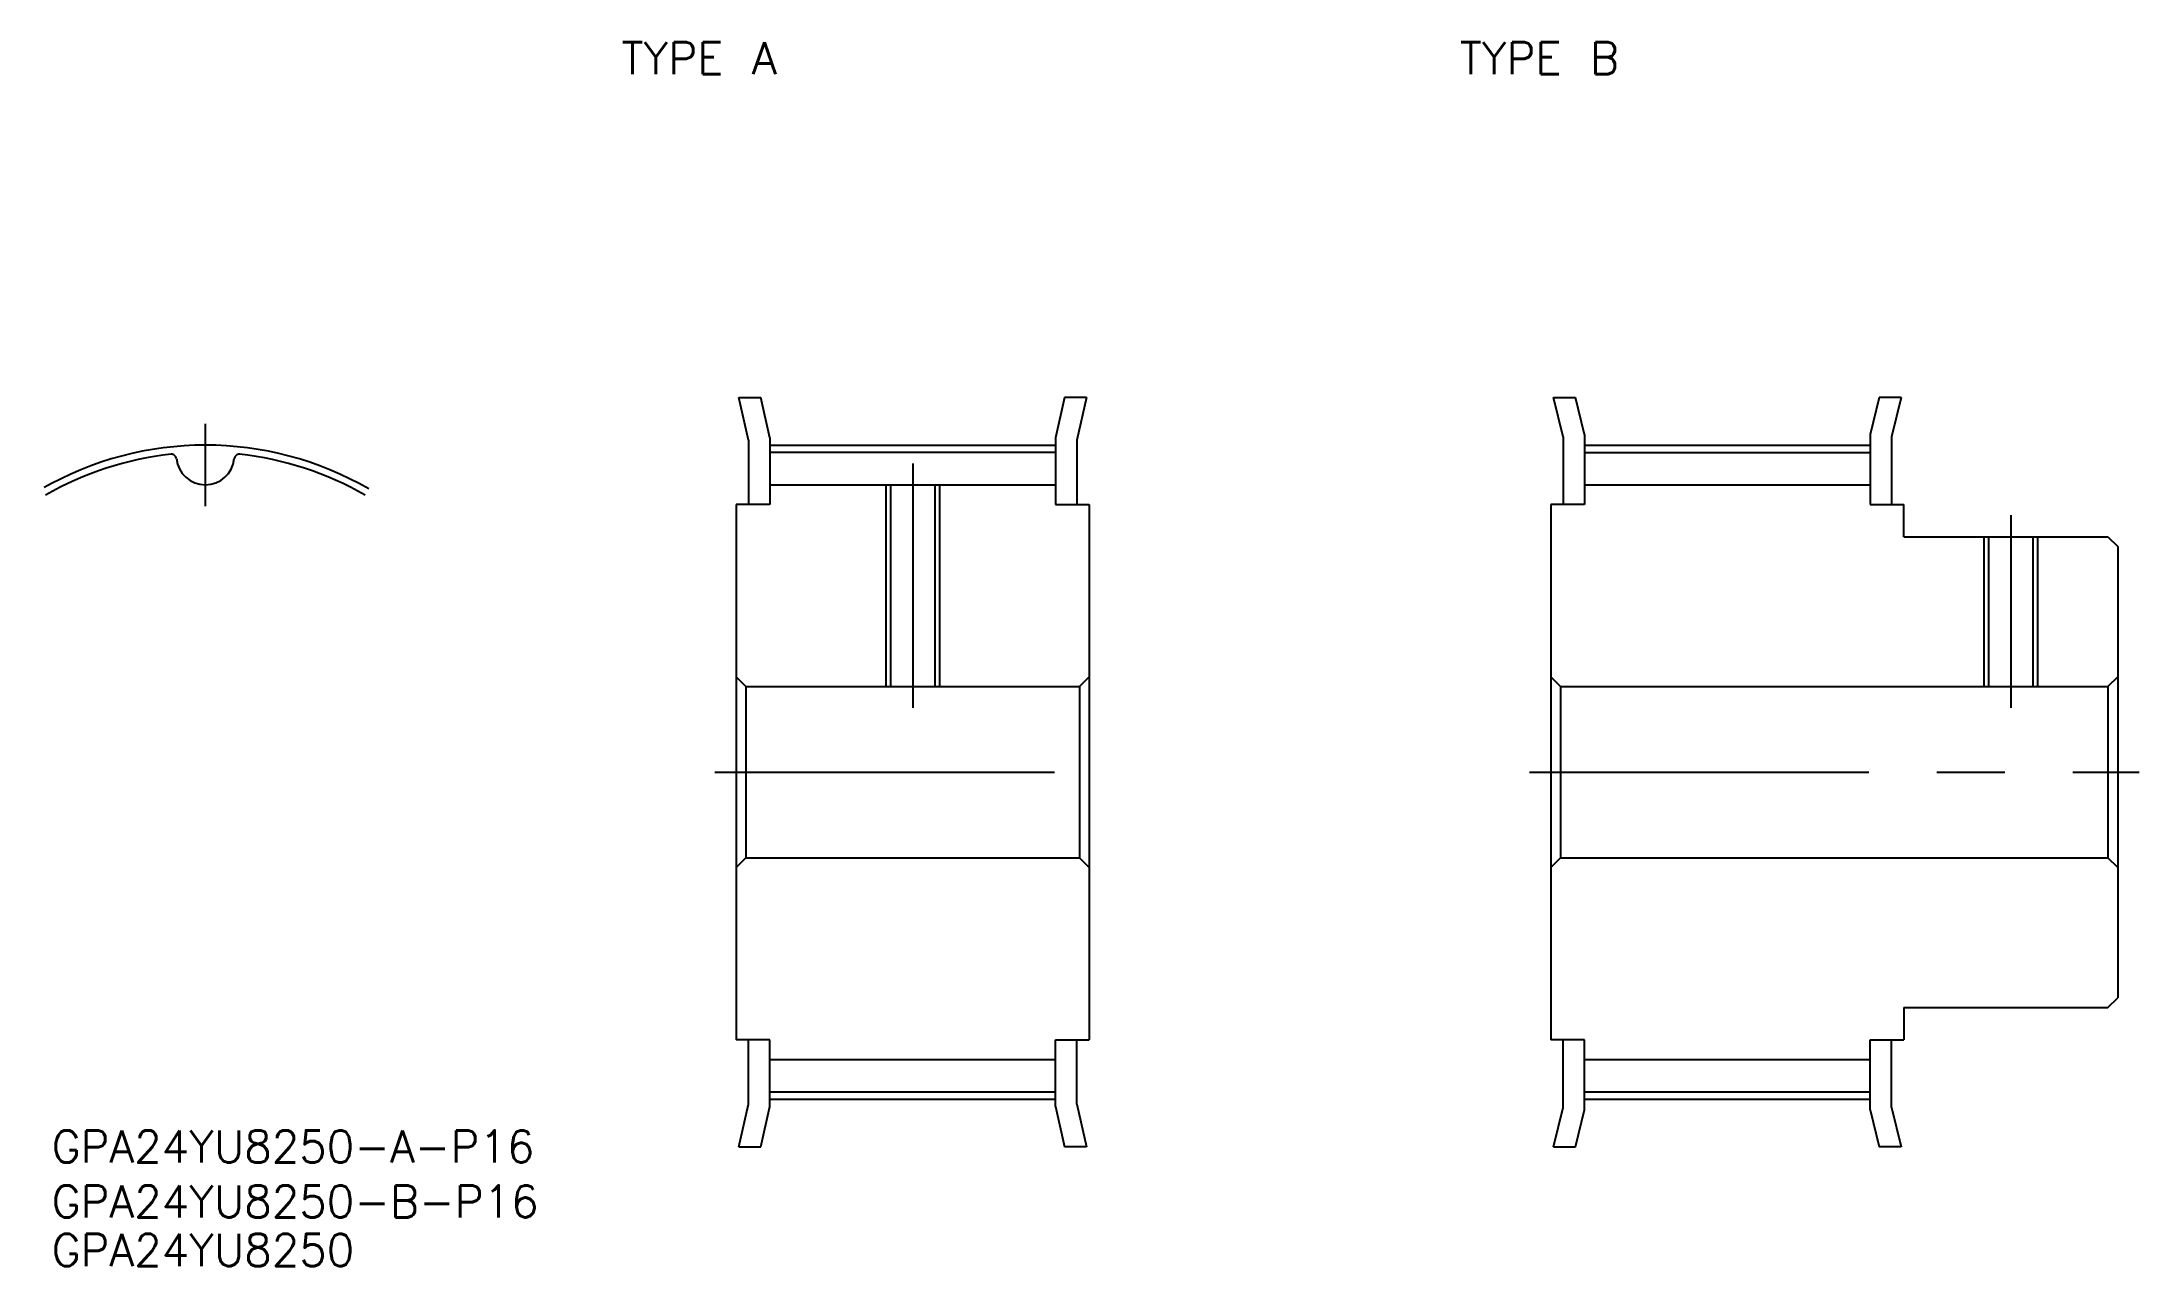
# Model space of a CAD drawing. Extents: x -15 to 181, y -46 to 68.
import ezdxf

# ---------------------------------------------------------------- set-up
doc = ezdxf.new("R2010")
doc.units = 0
doc.linetypes.add('CENTER', pattern=[50.8, 31.75, -6.35, 6.35, -6.35])
doc.layers.get('0').update_dxf_attribs({"linetype": 'CONTINUOUS'})
doc.layers.add('CENTER', color=1, linetype='CENTER')
doc.styles.get("Standard").update_dxf_attribs({"font": 'txt.shx', "height": 3, "bigfont": 'bigfont.shx'})

msp = doc.modelspace()

# ---------------------------------------------------------------- linework, layer by layer
at = {"color": 7, "linetype": 'CONTINUOUS'}
for p, q in [((49.88, 35), (51.93, 35)), ((50.78, 31.03), (49.88, 35)), ((52.78, 31.25), (51.93, 35)), ((80.33, 35), (79.48, 31.25)), ((82.38, 35), (80.33, 35)), ((82.38, 35), (81.48, 31.03)), ((126.03, 35), (128.09, 35)), ((126.93, 31.32), (126.03, 35)), ((128.93, 31.56), (128.09, 35)), ((156.47, 35), (155.63, 31.56)), ((158.53, 35), (156.47, 35)), ((158.53, 35), (157.63, 31.32)), ((128.93, 31.56), (128.93, 25)), ((155.63, 31.56), (155.63, 25)), ((50.78, 31.03), (50.78, 25)), ((52.78, 31.25), (52.78, 25)), ((52.78, 29.89), (79.48, 29.89)), ((79.48, 31.25), (79.48, 25)), ((81.48, 31.03), (81.48, 25)), ((126.93, 31.32), (126.93, 25)), ((128.93, 29.88), (155.63, 29.88)), ((157.63, 31.32), (157.63, 25)), ((52.78, 26.85), (79.48, 26.85)), ((64.06, 26.85), (64.06, 8)), ((68.2, 26.85), (68.2, 8)), ((128.93, 26.85), (155.63, 26.85)), ((49.63, 25), (49.63, -25)), ((52.78, 25), (49.63, 25)), ((79.48, 25), (82.63, 25)), ((82.63, 25), (82.63, -25)), ((125.78, 25), (125.78, -25)), ((128.93, 25), (125.78, 25)), ((155.63, 25), (158.78, 25)), ((158.78, 22), (158.78, 25)), ((158.78, 22), (177.87, 22)), ((166.71, 22), (166.71, 8)), ((170.84, 22), (170.84, 8)), ((177.87, 22), (178.78, 21.09)), ((178.78, 21.09), (178.78, -21.09)), ((49.63, 8.91), (50.54, 8)), ((50.54, 8), (81.73, 8)), ((50.54, 8), (50.54, -8)), ((82.63, 8.91), (81.73, 8)), ((81.73, 8), (81.73, -8)), ((125.78, 8.91), (126.68, 8)), ((126.68, 8), (177.87, 8)), ((126.68, 8), (126.68, -8)), ((178.78, 8.91), (177.87, 8)), ((177.87, 8), (177.87, -8)), ((49.63, -8.91), (50.54, -8)), ((50.54, -8), (81.73, -8)), ((82.63, -8.91), (81.73, -8)), ((125.78, -8.91), (126.68, -8)), ((126.68, -8), (177.87, -8)), ((178.78, -8.91), (177.87, -8)), ((177.87, -22), (178.78, -21.09)), ((158.78, -22), (177.87, -22)), ((158.78, -22), (158.78, -25)), ((52.78, -25), (49.63, -25)), ((50.78, -31.03), (50.78, -25)), ((52.78, -31.25), (52.78, -25)), ((79.48, -25), (82.63, -25)), ((79.48, -31.25), (79.48, -25)), ((81.48, -31.03), (81.48, -25)), ((128.93, -25), (125.78, -25)), ((126.93, -31.32), (126.93, -25)), ((128.93, -31.56), (128.93, -25)), ((155.63, -25), (158.78, -25)), ((155.63, -31.56), (155.63, -25)), ((157.63, -31.32), (157.63, -25)), ((52.78, -26.86), (79.48, -26.86)), ((128.93, -26.85), (155.63, -26.85)), ((49.88, -35), (50.78, -31.03)), ((51.93, -35), (52.78, -31.25)), ((52.78, -29.88), (79.48, -29.88)), ((79.48, -31.25), (80.33, -35)), ((81.48, -31.03), (82.38, -35)), ((126.03, -35), (126.93, -31.32)), ((128.93, -29.87), (155.63, -29.87)), ((157.63, -31.32), (158.53, -35)), ((128.09, -35), (128.93, -31.56)), ((155.63, -31.56), (156.47, -35)), ((49.88, -35), (51.93, -35)), ((82.38, -35), (80.33, -35)), ((126.03, -35), (128.09, -35)), ((158.53, -35), (156.47, -35))]:
    msp.add_line(p, q, dxfattribs=at)
at = {"color": 3, "linetype": 'CONTINUOUS'}
for p, q in [((63.63, 26.85), (63.63, 8)), ((68.63, 26.85), (68.63, 8)), ((166.28, 22), (166.28, 8)), ((171.28, 22), (171.28, 8))]:
    msp.add_line(p, q, dxfattribs=at)
at = {"color": 7, "linetype": 'CONTINUOUS'}
for centre, radius, start, end in [((0, 0), 29.88, 96.1563, 120), ((-3.16, 29.25), 0.453, 5.7133, 96.1563), ((3.16, 29.25), 0.453, 83.8437, 174.2867), ((0, 0), 29.88, 60, 83.8437), ((0, 29.57), 2.72, 185.7133, 354.1964)]:
    msp.add_arc(centre, radius, start, end, dxfattribs=at)
at = {"layer": 'CENTER', "color": 1, "linetype": 'CENTER'}
for p, q in [((0, 24.85), (0, 32.56)), ((52.78, 30.56), (79.48, 30.56)), ((128.93, 30.56), (155.63, 30.56)), ((66.13, 28.85), (66.13, 6)), ((168.78, 24), (168.78, 6)), ((47.63, 0), (84.63, 0)), ((123.78, 0), (180.78, 0)), ((52.78, -30.56), (79.48, -30.56)), ((128.93, -30.56), (155.63, -30.56))]:
    msp.add_line(p, q, dxfattribs=at)
msp.add_arc((0, 0), 30.56, 60, 120, dxfattribs=at)

# ---------------------------------------------------------------- texts
at = {"color": 7, "linetype": 'CONTINUOUS'}
for s, p in [('TYPE A', (38.91, 65.23)), ('TYPE B', (117.27, 65.23)), ('GPA24YU8250-A-P16', (-14.37, -36.48)), ('GPA24YU8250-B-P16', (-14.37, -41.61)), ('GPA24YU8250', (-14.37, -46.15))]:
    msp.add_text(s, height=3, dxfattribs=at).set_placement(p)

doc.saveas('drawing.dxf')
